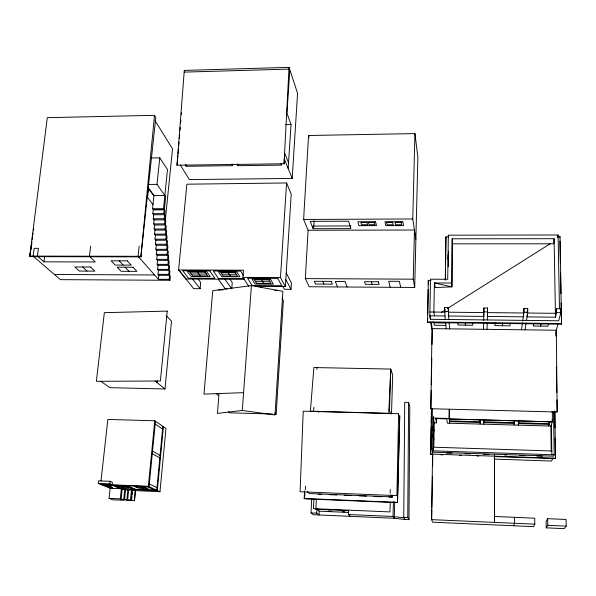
<?xml version="1.0" encoding="UTF-8"?>
<svg xmlns="http://www.w3.org/2000/svg" width="596" height="596" viewBox="0 0 596 596"><rect width="100%" height="100%" fill="white"/><g stroke="black" fill="none" stroke-linecap="round" stroke-linejoin="round"><path stroke-width="0.89" d="M494.471 456.149L494.442 522.394L494.568 454.227L494.531 454.644M483.691 320.529L483.885 307.983L487.595 308.02L487.439 316.446L523.333 316.849L523.951 308.378L527.713 308.415L527.743 312.326L526.499 320.41M487.327 319.948L487.595 308.02M449.734 423.22L449.198 418.966L449.287 409.325M483.885 307.983L483.87 311.872L487.588 311.909M408.983 519.652L407.753 517.499L408.595 402.442L404.729 402.345L403.76 517.328L405.057 519.481L408.983 519.652L409.772 406.494L408.595 402.442M551.24 451.477L550.838 426.065L552.306 421.834L552.395 411.56M430.617 321.967L431.683 328.605L556.306 330.251L557.171 412.007L430.856 408.722L432.018 328.612M559.473 308.758L558.087 234.988L448.348 235.174L447.708 279.286L430.528 279.196L429.813 315.805L430.319 319.285L558.728 320.79L560.806 312.676L560.732 308.743L556.522 308.698L555.412 313.325L527.006 313.027M448.259 266.635L448.483 251.162M448.84 319.501L448.192 307.633L444.527 307.596L445.264 319.456M448.587 312.2L448.535 316.014L483.781 316.409L483.788 312.572L448.587 312.2L448.192 307.633M552.269 419.435L552.306 421.834L449.198 418.966L449.31 409.534M451.634 283.048L434.41 282.951L435.281 287.57L451.91 286.855L452.222 238.81L554.094 238.698L555.479 317.206L527.043 316.886L527.028 315.344M452.222 238.81L451.91 286.855L434.41 282.951L433.873 312.043L434.521 315.858M480.145 419.182L480.115 421.745L449.771 420.903L449.444 418.325M480.1 424.076L480.16 419.845M445.287 279.561L445.935 236.873L448.721 236.865M445.346 280.247L445.517 269.206M445.584 264.602L445.935 236.873M431.802 509.498L431.623 519.652L432.592 522.193L533.562 526.64L534.798 524.167L534.739 518.2L494.449 516.464M431.839 507.65L432.405 476.264M432.584 466.109L432.8 454.107M551.792 412.06L553.505 412.104L554.213 454.8L433.396 450.852L432.86 448.527L433.441 416.179M433.396 450.852L433.463 447.194L551.807 450.993M433.813 446.881L434.238 422.78L433.307 418.057L449.19 418.489M434.238 422.78L436.592 422.847L436.153 417.96M430.319 319.285L430.372 316.491M431.683 328.605L431.75 324.887M430.856 408.722L431.199 390.387M431.303 384.874L431.802 358.233M432.063 344.458L432.323 330.683L431.139 322.51M432.554 454.532L430.707 454.465L430.603 454.055L431.444 408.796M430.707 454.465L431.206 427.742M431.31 422.214L431.564 408.387M534.798 524.167L431.623 519.652L432.584 452.185L431.705 448.49L431.944 435.199L433.098 435.236L433.948 439.178M432.1 426.796L433.247 426.825L434.097 430.923L432.972 430.893L432.1 426.796L432.428 408.804M432.614 450.449L432.584 452.185L553.639 456.171L554.213 454.8M432.882 435.475L433.001 429.046M557.238 236.716L560.024 236.716L561.544 324.187L427.548 322.54L428.3 280.388L430.983 280.403M427.548 322.54L427.623 318.853M427.719 314.248L428.226 289.365M428.315 284.754L428.3 280.388M483.512 329.29L483.654 322.54M414.704 287.458L417.87 157.418L414.943 133.601L308.542 135.501L303.61 219.44L308.095 230.272L305.323 278.608L309.205 286.75L414.704 287.458L413.237 279.181L414.458 230.011L308.095 230.272M415.881 239.279L412.767 218.97L414.943 133.601M397.51 502.644L399.73 415.71L397.51 502.644L304.563 498.822L304.183 498.502L304.578 491.089M390.268 502.279L389.985 511.919L313.421 508.649L313.898 499.388M392.362 495.06L392.302 496.9L309.48 493.562L307.38 491.737M405.057 519.481L394.224 518.259L392.995 516.456L393.42 501.676M394.254 517.35L394.694 501.862M389.479 410.532L390.752 369.066L313.861 367.546L310.389 411.218L388.771 413.326L390.752 369.066L392.675 375.085L391.505 413.848M390.149 493.279L390.261 489.562M483.915 420.143L483.863 421.849L513.953 422.691L514.385 420.12M483.848 424.181L483.982 419.949M487.029 329.335L487.252 322.324M350.284 516.345L348.407 514.519L348.593 510.154M311.686 498.368L311.03 512.903L313.436 514.728L394.224 518.259M348.571 510.653L316.886 509.297L319.21 511.182L319.016 514.974L316.692 513.149L311.03 512.903M315.835 509.632L316.342 499.575M316.692 513.149L316.916 508.798L318.651 510.221M284.039 163.781L289.045 67.363L184.291 70.41L176.99 165.211L284.039 163.781L284.739 153.217L288.531 162.812M316.916 369.431L317.012 367.605M304.668 496.967L304.869 493.272M305.279 489.912L305.48 486.202M313.138 228.708L310.203 221.354L348.623 221.198L350.895 228.603L313.138 228.708L313.287 226.07L351.014 225.951M314.077 220.736L313.72 227.158L313.287 226.07M495.053 323.025L494.903 325.639L510.012 325.833L510.28 323.211M282.608 286.043L284.404 289.298L291.027 289.343L291.414 282.944L286.236 273.005M255.162 286.393L285.38 286.594L291.213 194.058L286.587 182.965L186.876 184.194L178.591 269.951L186.012 279.01M180.32 165.062L189.401 179.567L292.196 178.442L297.568 93.281L289.045 67.363M285.38 286.594L280.47 277.55L286.587 182.965M184.119 72.123L288.926 69.106L289.708 71.46L286.952 113.247L291.027 124.534L288.166 168.467M274.316 414.064L276.171 414.116L283.368 300.54L282.027 298.186M554.094 238.698L553.729 243.809L452.476 243.839M242.281 410.473L251.423 285.596L282.876 291.325L275.002 414.98L242.281 410.473L217.443 413.386L219.052 393.36M248.755 286.348L242.937 277.356L243.481 270.212L178.591 269.951M313.608 411.307L313.928 407.217M280.962 163.595L281.588 165.114L237.804 165.688L237.931 164.079M502.45 325.736L502.659 323.114M178.092 153.91L178.539 148.426M178.763 145.685L179.061 142.034M179.359 138.376L179.657 134.718M180.037 130.151L180.26 127.41M180.633 122.843L180.856 120.101M185.259 164.809L186.161 166.277L232.626 165.666L232.76 164.049M178.688 269.951L193.707 288.65L200.129 288.695L200.688 282.392L197.976 278.891M98.236 483.401L109.798 483.863L112.093 484.831L112.368 482.283L110.074 481.3L98.526 480.838L98.236 483.401L110.141 488.295L109.046 498.375L112.748 499.791L123.886 500.267L120.288 498.852L121.353 488.757L122.18 489.107L121.122 499.18L131.314 500.484L132.342 490.463L159.974 491.707L165.979 428.397L154.774 420.798L107.854 419.428L100.992 480.912M154.506 115.333L140.917 256.302L141.401 256.854L30.426 256.645L29.8 256.101L47.3 117.665L154.506 115.333L155.802 117.449L140.917 256.302L29.8 256.101L31.879 241.358M186.161 166.277L186.31 164.675M100.754 381.298L110.044 387.668L164.995 388.979L171.514 321.147L166.411 315.843M162.857 426.282L156.741 490.195L110.141 488.295M157.329 490.471L163.423 426.669M494.568 456.178L494.531 456.588L555.509 458.622L554.891 411.143M33.719 256.652L60.375 279.658L169.979 280.291L170.367 276.276L168.765 274.376L169.555 266.345L167.945 264.393L168.743 256.362L167.118 254.35L167.923 246.319L166.291 244.248L167.096 236.217L165.457 234.086L166.262 226.063L164.615 223.873L165.427 215.849L163.773 213.599L164.183 209.583L153.254 209.65L152.554 208.719L153.939 195.592L147.994 187.435M159.974 491.707L148.344 486.291L154.774 420.798M169.979 280.291L169.175 279.353L169.964 271.314L168.355 269.392L169.152 261.361L167.536 259.379L168.333 251.348L166.709 249.307L167.506 241.276L165.874 239.175L166.679 231.151L165.04 228.991L165.844 220.96L164.198 218.747L165.01 210.723L163.505 208.652L167.491 169.562L159.773 157.858L151.459 157.977M155.459 421.26L149.052 486.619L101.409 484.704M181.318 114.618L181.497 112.793M176.99 165.211L177.936 155.638M157.016 382.58L157.202 380.732M135.21 490.582L134.465 500.722L135.486 490.702M169.175 279.353L158.424 279.293L158.827 275.277L158 274.331L158.409 270.316L157.575 269.347L157.985 265.332L157.15 264.356L157.56 260.34L156.726 259.349L157.135 255.341L156.301 254.336L156.711 250.32L155.869 249.299L156.279 245.284L155.437 244.248L155.854 240.24L155.005 239.19L155.422 235.174L154.573 234.109L154.99 230.101L154.141 229.02L154.558 225.012L153.708 223.917L154.126 219.902L153.269 218.792L153.694 214.784L152.837 213.659L153.254 209.65M165.248 220.825L172.52 148.821L155.012 120.638M130.442 500.133L131.47 490.083L126.33 489.875M131.686 499.686L131.969 496.96M132.252 494.226L132.439 492.408M123.707 499.292L124.765 489.212L122.18 489.107M154.327 209.859L164.34 209.799L165.673 196.673L157.001 184.35L159.773 157.858M124.534 499.619L125.585 489.562L124.765 489.212M126.888 499.716L127.931 489.659L125.585 489.562M127.633 500.014L128.676 489.972L127.931 489.659M139.166 246.17L138.071 256.295L158.424 279.293M109.798 483.863L110.074 481.3M90.666 246.163L89.43 256.213L95.256 261.964L43.933 261.823L38.002 256.66M43.933 261.823L44.618 256.742M37.377 256.116L38.457 248.331L34.181 248.331L33.093 256.109M32.132 239.518L32.527 236.754M32.78 234.913L33.041 233.066M33.436 230.302L33.689 228.462M521.478 329.789L522.454 323.01M522.737 320.991L523.988 312.289L523.951 308.378M522.759 323.71L522.848 323.092M527.125 312.259L527.713 308.415M525.039 329.841L525.992 323.673M526.424 323.755L526.521 323.136M29.8 256.101L31.901 243.287M513.961 425.03L514.691 420.798M533.793 323.516L533.346 326.012L547.962 326.198L548.529 323.695M518.155 425.149L518.967 420.91M557.565 237.588L558.087 234.988M540.647 326.109L541.153 323.606M559.867 237.484L560.024 236.716M555.479 317.206L556.59 312.632L556.522 308.698M557.893 324.068L555.77 332.352L555.837 336.062M513.692 525.769L514.49 523.281L514.467 517.321M549.147 421.938L548.581 423.652L518.14 422.802M548.618 426.006L550.034 421.767M552.842 458.071L551.605 461.036L494.106 459.099M547.679 518.684L546.13 521.344L546.219 527.84L564.226 528.637L566.2 526.126L566.066 519.466L547.679 518.684L547.776 525.322L546.219 527.84M441.278 312.379L445.19 309.913M447.544 308.43L550.093 243.816M251.423 285.596L212.75 290.654L203.996 394.127L243.585 392.645M285.484 124.646L291.027 124.534M148.62 184.44L157.001 184.35M153.939 195.592L164.846 195.503M152.554 208.719L163.505 208.652M152.837 213.659L163.773 213.599M153.694 214.784L164.608 214.731M153.269 218.792L164.198 218.747M154.126 219.902L165.025 219.857M303.61 219.44L412.767 218.97M153.708 223.917L164.615 223.873M154.558 225.012L165.442 224.975M154.141 229.02L165.04 228.991M154.99 230.101L165.859 230.071M154.573 234.109L165.457 234.086M155.422 235.174L166.277 235.159M155.005 239.19L165.874 239.175M155.854 240.24L166.694 240.225M155.437 244.248L166.291 244.248M156.279 245.284L167.111 245.284M155.869 249.299L166.709 249.307M156.711 250.32L167.521 250.327M156.301 254.336L167.118 254.35M157.135 255.341L167.93 255.356M156.726 259.349L167.536 259.379M157.56 260.34L168.348 260.37M157.15 264.356L167.945 264.393M157.985 265.332L168.757 265.369M157.575 269.347L168.355 269.392M158.409 270.316L169.16 270.361M236.664 271.798L218.397 271.724L221.876 276.663L239.905 276.753L236.657 271.783M191.242 274.004L206.492 274.078M222.092 274.205L236.329 274.272M158 274.331L168.765 274.376M54.378 274.48L154.602 274.972M158.827 275.277L169.569 275.33M242.937 277.356L280.47 277.55M305.323 278.608L413.237 279.181M244.308 278.541L218.419 278.399L213.39 270.994L240.732 271.106L243.429 275.568M185.915 279.01L244.367 279.338M255.528 281.64L269.951 281.729M227.106 288.889L225.251 288.874L218.292 279.189M218.36 289.924L222.978 289.954M274.763 290.334L277.542 290.356M444.467 311.455L448.132 311.492M523.988 312.289L527.743 312.326M556.59 312.632L560.806 312.676M429.887 311.999L444.974 312.155M487.446 312.609L523.303 312.989M429.813 315.805L444.914 315.969M427.459 321.929L561.708 323.561M434.678 322.756L446.523 322.898M445.86 325.416L434.313 325.274L433.858 321.929M272.461 414.011L229.81 412.842L228.536 411.672M432.256 418.504L433.396 418.534M449.198 418.995L552.306 421.834M449.533 421.603L480.123 422.46M483.9 422.564L514.236 423.413M518.468 423.532L549.162 424.389M550.838 426.065L447.373 423.153L446.791 418.899L435.795 418.601L436.592 422.847M431.705 448.49L432.86 448.527M446.531 453.064L452.066 453.243M464.992 453.675L470.527 453.854M483.453 454.279L488.988 454.465M504.656 454.979L506.503 455.039M519.392 455.463L524.92 455.649M536.884 456.044L542.412 456.223M430.603 454.055L555.695 458.205M440.884 454.808L442.731 454.867M459.382 455.418L461.23 455.486M476.956 456.007L478.804 456.067M100.605 484.369L148.344 486.291M116.011 486.045L125.637 486.433M135.583 486.835L145.029 487.215M318.212 494.226L321.922 494.375M329.35 494.673L336.785 494.971M344.212 495.276L351.64 495.574M359.068 495.872L366.495 496.17M373.923 496.468L381.351 496.773M388.786 497.071L392.496 497.22L391.013 494.725M122.038 489.04L157.351 490.486M304.183 498.502L397.323 502.331M109.046 498.375L120.288 498.852M134.465 500.722L121.949 499.508M328.418 511.085L331.175 511.204M342.193 511.681L344.95 511.793M319.21 511.182L348.6 512.448M348.407 514.519L392.995 516.456M403.76 517.328L407.753 517.499M547.776 525.322L566.2 526.126M393.077 516.583L404.051 517.82M112.89 488.407L105.358 485.286L112.905 485.591L120.295 488.713M103.607 484.794L112.294 488.385M119.96 485.867L123.99 487.595M131.47 490.083L132.625 490.582M125.16 485.658L133.37 489.242M127.388 485.747L135.545 489.331M139.561 486.686L143.353 488.4M146.862 486.53L154.595 490.106M149.313 483.974L156.986 487.61M152.285 453.638L159.825 457.944M152.539 451.045L160.071 455.411M155.184 424.061L162.596 429.016M155.072 381.023L164.995 388.979M216.184 393.524L218.166 395.394M82.673 266.986L87.016 271.091M119.163 260.832L123.201 265.093M125.086 267.194L128.989 271.314M275.039 412.842L276.171 414.116M192.508 279.047L200.129 288.695M197.447 272.193L200.249 275.873M152.978 204.719L147.547 197.432L148.501 188.485L153.902 195.89M224.96 279.226L231.747 288.918L232.254 282.586L230.168 279.554M317.884 410.882L318.882 412.313M227.94 272.379L230.451 276.082M259.871 286.14L260.787 287.637M261.629 279.852L263.819 283.502M285.827 279.569L291.027 289.343M231.866 164.183L232.626 165.666M237.037 164.183L237.804 165.688M322.764 281.327L323.956 284.091M284.359 158.968L292.196 178.442M337.492 286.937L335.317 281.454L345.084 281.513L347.11 287.004M388.957 409.184L390.79 413.974M308.542 135.501L309.123 137.229M371.412 281.729L372.195 284.359M390.216 287.294L388.726 281.282L399.394 281.342L400.698 287.361M431.944 435.199L432.473 437.568M430.163 315.805L430.67 319.285M445.227 322.145L445.287 322.756M445.607 322.913L446.195 328.798M444.527 307.596L444.884 311.246M448.803 322.19L448.863 322.801M449.131 322.734L449.667 328.843M445.607 258.373L445.666 259.096M445.57 261.13L445.629 261.845M448.073 254.298L448.378 258.381M448.036 257.085L448.341 261.137M448.348 235.174L448.475 236.873M457.929 322.607L458.078 325.058L472.747 325.245L472.717 322.786M465.312 322.697L465.402 325.148M559.935 241.171L560.367 263.313M560.545 272.536L560.955 293.746M561.134 302.969L561.544 324.187M556.373 366.615L556.828 392.481M556.962 399.879L557.171 412.007M554.712 411.158L554.995 427.913M555.167 438.149L555.509 458.622M551.389 424.486L551.866 454.726M398.597 413.743L396.914 495.634L300.086 491.752L303.23 411.173L398.597 413.743M167.223 311.112L160.399 380.993L96.366 381.321L104.345 312.669L167.223 311.112M375.547 221.69L357.846 221.764L358.963 225.683L376.501 225.623L375.547 221.69M402.799 221.667L384.949 221.734L385.821 225.668L403.507 225.616L402.799 221.667M366.994 222.517L360.885 222.546L361.496 224.744L367.576 224.722L366.994 222.517M374.355 222.487L368.47 222.509L369.088 224.699L374.944 224.685L374.355 222.487M392.667 222.375L386.625 222.397L387.139 224.781L393.151 224.766L392.667 222.375M401.183 222.338L395.126 222.36L395.595 224.759L401.622 224.737L401.183 222.338M127.268 260.847L111.079 260.81L115.207 265.071L131.217 265.123L127.268 260.847M90.54 267.015L74.835 266.963L79.253 271.053L94.801 271.12L90.54 267.015M133.064 267.217L117.136 267.164L121.115 271.284L136.886 271.351L133.064 267.217M209.837 270.897L182.763 270.785L188.388 278.161L214.94 278.31L209.837 270.897M206.603 271.597L187.353 271.515L191.242 276.447L210.239 276.544L206.603 271.597M205.121 272.223L189.789 272.156L192.672 275.836L207.855 275.911L205.121 272.223M235.107 272.417L220.796 272.35L223.373 276.045L237.551 276.119L235.107 272.417M277.736 278.421L247.571 278.257L252.197 285.529L281.774 285.722L277.736 278.421M270.517 279.271L252.019 279.166L255.073 284.061L273.333 284.173L270.517 279.271M268.885 279.889L254.395 279.815L256.652 283.458L271.001 283.547L268.885 279.889M331.257 281.379L314.301 281.282L315.552 284.039L332.382 284.143L331.257 281.379M378.341 281.766L364.506 281.685L365.333 284.314L379.071 284.404L378.341 281.766M124.787 486.06L115.14 485.673L119.222 487.409L128.766 487.789L124.787 486.06M144.306 486.88L134.83 486.5L138.667 488.213L148.039 488.593L144.306 486.88M110.372 486.619L109.806 486.589L112.316 487.424L110.372 486.619"/></g></svg>
